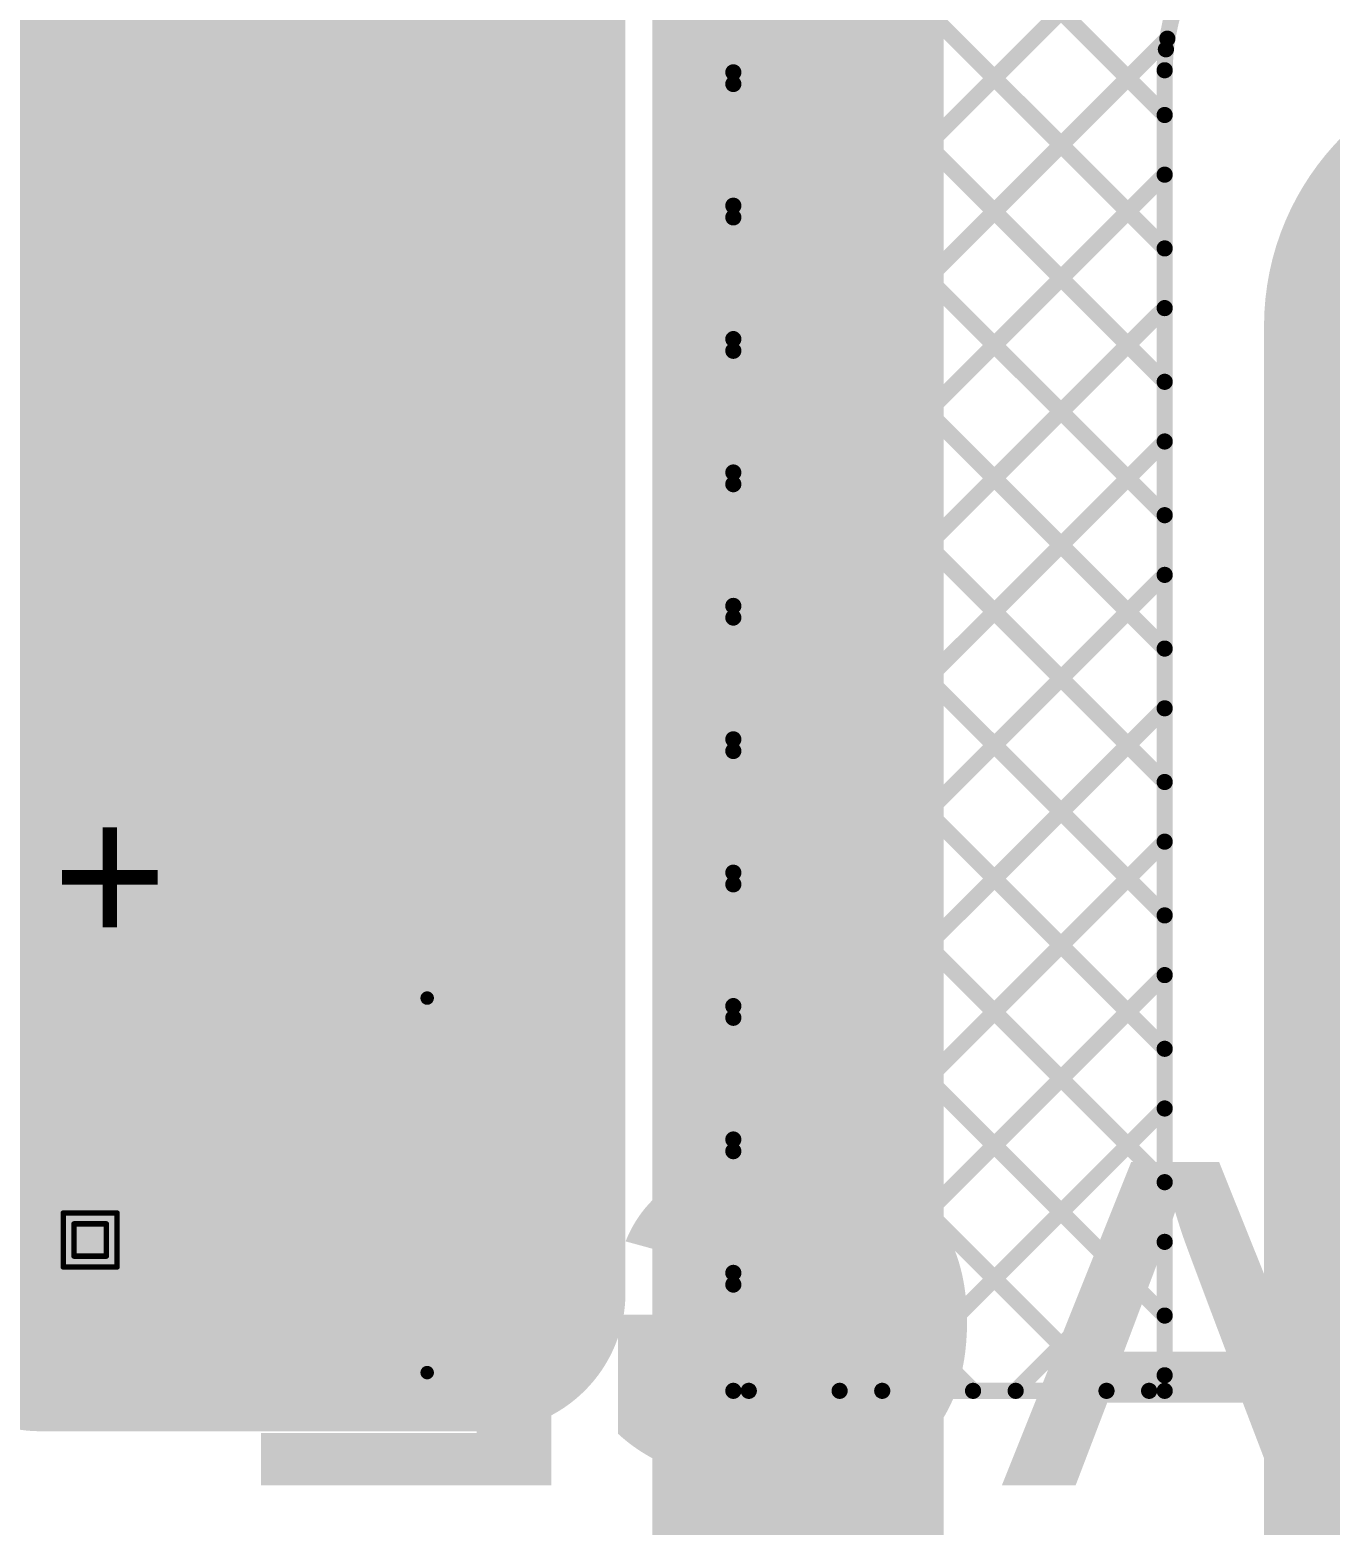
# Model space of a CAD drawing. Header units: inches. Extents: x -38 to 276, y -7 to 269.
# Drawn here: x 47.98 to 60.23, y 19.18 to 33.27 of the extents above; entities that cross this region are included whole.
import ezdxf

# ---------------------------------------------------------------- set-up
doc = ezdxf.new("R2010")
doc.units = ezdxf.units.IN
for name, color, linetype in [('Bottom Layer', 5, 'Continuous'), ('Bottom Overlay', 54, 'Continuous'), ('Bottom Solder', 6, 'Continuous'), ('Drill Drawing', 1, 'Continuous'), ('Multi-Layer', 9, 'Continuous'), ('Pad Holes', 156, 'Continuous'), ('Top Layer', 1, 'Continuous'), ('Top Overlay', 2, 'Continuous'), ('Top Solder', 216, 'Continuous')]:
    doc.layers.add(name, color=color, linetype=linetype)
doc.styles.add('Arial', font='', dxfattribs={"height": 0.2})
doc.styles.add('Arial Black', font='', dxfattribs={"height": 0.2})
doc.styles.get('Arial').set_extended_font_data('Arial')
doc.styles.get('Arial Black').set_extended_font_data('Arial Black')

# ---------------------------------------------------------------- blocks, each defined once
blk = doc.blocks.new('760801401_89')
at = {"layer": 'Top Overlay'}
blk.add_lwpolyline([(4.55000106, -1.49999954, 0.1999996, 0.1999996, 1), (-48.44999962, -1.49999954, 0.1999996, 0.1999996, 1)], format="xyseb", close=True, dxfattribs=at)
blk = doc.blocks.new('GBU_109')
at = {"layer": 'Bottom Layer'}
h = blk.add_hatch(color=5, dxfattribs=at)
edge = h.paths.add_edge_path()
edge.add_arc((-6.820029539999999, 1.478474587202072e-16), 0.700024, 270, 450)
edge.add_line((-6.820029539999999, 0.7000240000000001), (-8.41997554, 0.7000239999999999))
edge.add_arc((-8.41997554, -1.478474587202072e-16), 0.700024, 90, 270)
edge.add_line((-8.41997554, -0.7000240000000001), (-6.820029539999999, -0.7000239999999999))
at = {"layer": 'Bottom Solder'}
h = blk.add_hatch(color=6, dxfattribs=at)
edge = h.paths.add_edge_path()
edge.add_arc((-6.820029539999999, 1.478474587202072e-16), 0.7508239999999999, 270, 450)
edge.add_line((-6.820029539999999, 0.7508240000000002), (-8.41997554, 0.7508239999999997))
edge.add_arc((-8.41997554, -1.478474587202072e-16), 0.7508239999999999, 90, 270)
edge.add_line((-8.41997554, -0.7508240000000002), (-6.820029539999999, -0.7508239999999997))
at = {"layer": 'Multi-Layer'}
h = blk.add_hatch(color=9, dxfattribs=at)
edge = h.paths.add_edge_path()
edge.add_arc((-6.820029539999999, 1.478474587202072e-16), 0.700024, 270, 450)
edge.add_line((-6.820029539999999, 0.7000240000000001), (-8.41997554, 0.7000239999999999))
edge.add_arc((-8.41997554, -1.478474587202072e-16), 0.700024, 90, 270)
edge.add_line((-8.41997554, -0.7000240000000001), (-6.820029539999999, -0.7000239999999999))
at = {"layer": 'Pad Holes'}
h = blk.add_hatch(color=7, dxfattribs=at)
edge = h.paths.add_edge_path()
edge.add_arc((-6.869940539999999, 7.39237293601036e-17), 0.350012, 270, 450)
edge.add_line((-6.869940539999999, 0.350012), (-8.37006454, 0.3500119999999999))
edge.add_arc((-8.37006454, -7.39237293601036e-17), 0.350012, 90, 270)
edge.add_line((-8.37006454, -0.350012), (-6.869940539999999, -0.3500119999999999))
at = {"layer": 'Top Layer'}
h = blk.add_hatch(color=1, dxfattribs=at)
edge = h.paths.add_edge_path()
edge.add_arc((-6.820029539999999, 1.478474587202072e-16), 0.700024, 270, 450)
edge.add_line((-6.820029539999999, 0.7000240000000001), (-8.41997554, 0.7000239999999999))
edge.add_arc((-8.41997554, -1.478474587202072e-16), 0.700024, 90, 270)
edge.add_line((-8.41997554, -0.7000240000000001), (-6.820029539999999, -0.7000239999999999))
at = {"layer": 'Top Solder'}
h = blk.add_hatch(color=216, dxfattribs=at)
edge = h.paths.add_edge_path()
edge.add_arc((-6.820029539999999, 1.478474587202072e-16), 0.7508239999999999, 270, 450)
edge.add_line((-6.820029539999999, 0.7508240000000002), (-8.41997554, 0.7508239999999997))
edge.add_arc((-8.41997554, -1.478474587202072e-16), 0.7508239999999999, 90, 270)
edge.add_line((-8.41997554, -0.7508240000000002), (-6.820029539999999, -0.7508239999999997))
at = {"layer": 'Top Overlay'}
for points in [[(10.79500254, 1.249934, 0.127, 0.127, 0), (-10.795254, 1.24993146, 0.127, 0.127, 0)], [(-10.795254, 1.249934, 0.127, 0.127, 0), (-10.795254, -2.280158, 0.127, 0.127, 0)], [(10.79500254, -2.280158, 0.127, 0.127, 0), (-10.795254, -2.28016054, 0.127, 0.127, 0)]]:
    blk.add_lwpolyline(points, format="xyseb", dxfattribs=at)
for points in [[(-10.827004, 1.249934, 0.0635, 0.0635, 1), (-10.763504, 1.249934, 0.0635, 0.0635, 1)], [(-10.827004, 1.24993146, 0.0635, 0.0635, 1), (-10.763504, 1.24993146, 0.0635, 0.0635, 1)], [(-10.827004, -2.280158, 0.0635, 0.0635, 1), (-10.763504, -2.280158, 0.0635, 0.0635, 1)], [(-10.827004, -2.28016054, 0.0635, 0.0635, 1), (-10.763504, -2.28016054, 0.0635, 0.0635, 1)]]:
    blk.add_lwpolyline(points, format="xyseb", close=True, dxfattribs=at)
at = {"layer": 'Top Overlay', "style": 'Arial'}
blk.add_text('+', height=1.3283819, rotation=180, dxfattribs=at).set_placement((-7.264397459999999, -2.77587456))

msp = doc.modelspace()

# ---------------------------------------------------------------- hatches: boundary and pattern name
at = {"layer": 'Bottom Layer'}
h = msp.add_hatch(color=5, dxfattribs=at)
edge = h.paths.add_edge_path()
edge.add_line((53.84800254, 16.36586262), (53.84799745999999, 33.75660508))
edge.add_arc((57.57054333635768, 33.75659938364454), 3.722545876362044, 89.99989220303547, 179.9999123242165, ccw=False)
edge.add_line((57.57055034, 37.47914526), (112.81266744, 37.47914271999999))
edge.add_arc((112.8127062838014, 32.79723766355596), 4.681905056605173, -0.0007551100022737955, 90.00047535903758, ccw=False)
edge.add_line((117.49461134, 32.79717596), (117.49461388, 17.59929932))
edge.add_line((117.49461388, 17.59929932), (117.49461388, -0.8693988200000007))
edge.add_line((117.49461388, -0.86939882), (117.4946215, -1.1671554))
edge.add_line((117.4946215, -1.1671554), (117.41690004, -1.75757332))
edge.add_line((117.41690004, -1.75757332), (117.26277538, -2.33279696))
edge.add_line((117.26277538, -2.33279696), (117.03488658, -2.88298128))
edge.add_line((117.03488658, -2.88298128), (116.73713254, -3.3987105))
edge.add_line((116.73713254, -3.3987105), (116.3746085, -3.871163199999999))
edge.add_line((116.3746085, -3.871163199999999), (115.95351714, -4.29225202))
edge.add_line((115.95351714, -4.29225202), (115.4810619, -4.65477352))
edge.add_line((115.4810619, -4.65477352), (114.96533014, -4.95252502))
edge.add_line((114.96533014, -4.95252502), (114.41514328, -5.18040874))
edge.add_line((114.41514328, -5.18040874), (113.83991964, -5.33452832))
edge.add_line((113.83991964, -5.33452832), (113.24950172, -5.4122447))
edge.add_line((113.24950172, -5.4122447), (112.95175022, -5.41223708))
edge.add_line((112.95175022, -5.41223708), (106.8809394, -5.412234539999999))
edge.add_line((106.8809394, -5.412234539999999), (106.71104896, -5.41223708))
edge.add_line((106.71104896, -5.41223708), (106.3777908, -5.34595324))
edge.add_line((106.3777908, -5.34595324), (106.06386966, -5.21592556))
edge.add_line((106.06386966, -5.21592556), (105.781348, -5.02715276))
edge.add_line((105.781348, -5.02715276), (105.54108178, -4.786886539999999))
edge.add_line((105.54108178, -4.786886539999999), (105.35230898, -4.50436488))
edge.add_line((105.35230898, -4.50436488), (105.2222813, -4.190443739999999))
edge.add_line((105.2222813, -4.190443739999999), (105.15599746, -3.85718558))
edge.add_line((105.15599746, -3.85718558), (105.156, -3.68729514))
edge.add_line((105.156, -3.68729514), (105.15599492, 1.01598222))
edge.add_line((105.15599492, 1.01598222), (105.14988622, 1.14046508))
edge.add_line((105.14988622, 1.14046508), (105.10132142, 1.38465052))
edge.add_line((105.10132142, 1.38465052), (105.0060511, 1.61466784))
edge.add_line((105.0060511, 1.61466784), (104.86773286, 1.82167784))
edge.add_line((104.86773286, 1.82167784), (104.691688, 1.9977227))
edge.add_line((104.691688, 1.9977227), (104.484678, 2.13604094))
edge.add_line((104.484678, 2.13604094), (104.25466068, 2.23131126))
edge.add_line((104.25466068, 2.23131126), (104.01047524, 2.27987606))
edge.add_line((104.01047524, 2.27987606), (103.886, 2.28598476))
edge.add_line((103.886, 2.28598476), (98.05072591999999, 2.28598984))
edge.add_line((98.05072591999999, 2.28598984), (97.91379452, 2.27926138))
edge.add_line((97.91379452, 2.27926138), (97.64519714, 2.22583502))
edge.add_line((97.64519714, 2.22583502), (97.39218519999999, 2.12103208))
edge.add_line((97.39218519999999, 2.12103208), (97.16447928, 1.96888354))
edge.add_line((97.16447928, 1.96888354), (96.97083221999999, 1.77523648))
edge.add_line((96.97083221999999, 1.77523648), (96.81868367999999, 1.54753056))
edge.add_line((96.81868367999999, 1.54753056), (96.71388074, 1.29451862))
edge.add_line((96.71388074, 1.29451862), (96.66045438, 1.02592124))
edge.add_line((96.66045438, 1.02592124), (96.65372846, 0.88899238))
edge.add_line((96.65372846, 0.88899238), (96.65372337999999, -2.73962368))
edge.add_line((96.65372337999999, -2.73962368), (96.65373354, -2.80455878))
edge.add_line((96.65373354, -2.80455878), (96.6284072, -2.9319347))
edge.add_line((96.6284072, -2.9319347), (96.57871463999999, -3.051921759999999))
edge.add_line((96.57871463999999, -3.051921759999999), (96.50656339999999, -3.15990478))
edge.add_line((96.50656339999999, -3.15990478), (96.41473223999999, -3.25173594))
edge.add_line((96.41473223999999, -3.25173594), (96.30674413999999, -3.3238821))
edge.add_line((96.30674413999999, -3.3238821), (96.18675707999999, -3.37357212))
edge.add_line((96.18675707999999, -3.37357212), (96.11673182, -3.38749132))
edge.add_line((96.11673182, -3.38749132), (95.99444606, -3.39888068))
edge.add_line((95.99444606, -3.39888068), (94.33088067999999, -3.39888576))
edge.add_line((94.33088067999999, -3.39888576), (94.2642133, -3.3988883))
edge.add_line((94.2642133, -3.3988883), (94.13343631999999, -3.37287616))
edge.add_line((94.13343631999999, -3.37287616), (94.01024632, -3.32185264))
edge.add_line((94.01024632, -3.32185264), (93.89937785999999, -3.24777354))
edge.add_line((93.89937785999999, -3.24777354), (93.80509306, -3.15348874))
edge.add_line((93.80509306, -3.15348874), (93.73101396, -3.04262028))
edge.add_line((93.73101396, -3.04262028), (93.67999044, -2.91943028))
edge.add_line((93.67999044, -2.91943028), (93.6539783, -2.7886533))
edge.add_line((93.6539783, -2.7886533), (93.65398083999999, -2.72198592))
edge.add_line((93.65398083999999, -2.72198592), (93.65398337999999, 6.976996460000001))
edge.add_line((93.65398337999999, 6.97699646), (93.64966283999999, 7.06491602))
edge.add_line((93.64966283999999, 7.06491602), (93.6153576, 7.23737694))
edge.add_line((93.6153576, 7.23737694), (93.54806538, 7.399832799999999))
edge.add_line((93.54806538, 7.399832799999999), (93.45037443999999, 7.546040280000001))
edge.add_line((93.45037443999999, 7.546040280000001), (93.32603635999999, 7.67037836))
edge.add_line((93.32603635999999, 7.67037836), (93.17982887999999, 7.768069299999999))
edge.add_line((93.17982887999999, 7.768069299999999), (93.01737302, 7.835361519999999))
edge.add_line((93.01737302, 7.835361519999999), (92.84491209999999, 7.869666759999999))
edge.add_line((92.84491209999999, 7.869666759999999), (92.75699253999998, 7.8739873))
edge.add_line((92.75699253999998, 7.8739873), (88.56307916, 7.8739873))
edge.add_line((88.56307916, 7.8739873), (88.40040232, 7.906344359999999))
edge.add_line((88.40040232, 7.906344359999999), (88.24716665999999, 7.96981642))
edge.add_line((88.24716665999999, 7.96981642), (88.10925735999999, 8.06196508))
edge.add_line((88.10925735999999, 8.06196508), (87.9919754, 8.17924704))
edge.add_line((87.9919754, 8.17924704), (87.89982674, 8.317156339999999))
edge.add_line((87.89982674, 8.317156339999999), (87.83635467999999, 8.470392))
edge.add_line((87.83635467999999, 8.470392), (87.80399762, 8.633068839999998))
edge.add_line((87.80399762, 8.633068839999998), (87.80399762, 11.09599508))
edge.add_arc((88.78492963616281, 11.09601360394627), 0.980932016337717, 89.99862131092863, 180.0010819750232, ccw=False)
edge.add_line((88.78495324, 12.07694562), (95.2460249, 12.07694562))
edge.add_arc((95.25472261112463, 10.67795864558026), 1.399014011643525, 0.34892768309782696, 90.35621183565632, ccw=False)
edge.add_line((96.65371067999999, 10.6864785), (96.6537183, 6.810697579999999))
edge.add_line((96.6537183, 6.810697579999999), (96.65960347999999, 6.69085276))
edge.add_line((96.65960347999999, 6.69085276), (96.70635979999999, 6.455765599999999))
edge.add_line((96.70635979999999, 6.455765599999999), (96.79808428, 6.2343157))
edge.add_line((96.79808428, 6.2343157), (96.93124886, 6.03501968))
edge.add_line((96.93124886, 6.03501968), (97.10073797999999, 5.86553056))
edge.add_line((97.10073797999999, 5.86553056), (97.300034, 5.732365979999999))
edge.add_line((97.300034, 5.732365979999999), (97.52148389999999, 5.6406415))
edge.add_line((97.52148389999999, 5.6406415), (97.75657106, 5.59388518))
edge.add_line((97.75657106, 5.59388518), (97.87641588, 5.588))
edge.add_line((97.87641588, 5.588), (114.0573538, 5.588))
edge.add_line((114.0573538, 5.588), (114.16578386, 5.59332638))
edge.add_line((114.16578386, 5.59332638), (114.37847838, 5.63563262))
edge.add_line((114.37847838, 5.63563262), (114.57883358, 5.71862204))
edge.add_line((114.57883358, 5.71862204), (114.75914818, 5.8391044))
edge.add_line((114.75914818, 5.8391044), (114.91249306, 5.99244928))
edge.add_line((114.91249306, 5.99244928), (115.03297542, 6.17276388))
edge.add_line((115.03297542, 6.17276388), (115.11596484, 6.37311908))
edge.add_line((115.11596484, 6.37311908), (115.15827108, 6.5858136))
edge.add_line((115.15827108, 6.5858136), (115.1636, 6.694246199999999))
edge.add_line((115.1636, 6.694246199999999), (115.16359746, 32.45633082))
edge.add_arc((112.6236304800542, 32.45636384002245), 2.539966980160432, 359.9992551446769, 450.0006875595152)
edge.add_line((112.6236, 34.99633082), (58.16112573999999, 34.99632574))
edge.add_arc((58.16107314409156, 33.42644751590844), 1.569878224972626, 89.9980804093428, 180.0019195906572)
edge.add_line((56.59119492, 33.42639492), (56.59119746, 15.29079746))
edge.add_line((56.59119746, 15.29079746), (56.59119492, 9.90599746))
edge.add_line((56.59119492, 9.90599746), (56.59120507999999, 9.65582778))
edge.add_line((56.59120507999999, 9.65582778), (56.49360304, 9.16509978))
edge.add_line((56.49360304, 9.16509978), (56.30214037999999, 8.7028401))
edge.add_line((56.30214037999999, 8.7028401), (56.02416786, 8.286821119999999))
edge.add_line((56.02416786, 8.286821119999999), (55.67037379999999, 7.93302706))
edge.add_line((55.67037379999999, 7.93302706), (55.25435482, 7.655054539999999))
edge.add_line((55.25435482, 7.655054539999999), (54.79209513999999, 7.463591879999999))
edge.add_line((54.79209513999999, 7.463591879999999), (54.30136714, 7.36598984))
edge.add_line((54.30136714, 7.36598984), (54.05119745999999, 7.365999999999999))
edge.add_line((54.05119745999999, 7.365999999999999), (37.42166251999999, 7.366002539999999))
edge.add_arc((37.42164474004358, 8.151020020105218), 0.7850174803065675, 179.9985169193802, 270.00129769908085, ccw=False)
edge.add_line((36.63662726, 8.15104034), (36.6366298, 8.81328438))
edge.add_arc((37.42451673568044, 8.813302904177245), 0.787886935898213, 89.99920702900329, 180.0013470932526, ccw=False)
edge.add_line((37.42452763999999, 9.60118984), (38.2633093, 9.60119492))
edge.add_line((38.2633093, 9.60119492), (52.3807182, 9.6012))
edge.add_line((52.3807182, 9.6012), (52.52453554, 9.60826374))
edge.add_line((52.52453554, 9.60826374), (52.80664571999999, 9.664379959999998))
edge.add_line((52.80664571999999, 9.664379959999998), (53.07238813999999, 9.7744534))
edge.add_line((53.07238813999999, 9.7744534), (53.31154945999999, 9.9342575))
edge.add_line((53.31154945999999, 9.9342575), (53.51493996, 10.137648))
edge.add_line((53.51493996, 10.137648), (53.67474405999999, 10.37680932))
edge.add_line((53.67474405999999, 10.37680932), (53.7848175, 10.64255174))
edge.add_line((53.7848175, 10.64255174), (53.84093372, 10.92466192))
edge.add_line((53.84093372, 10.92466192), (53.848, 11.0684818))
edge.add_line((53.848, 11.0684818), (53.84800254, 16.36586262))
at = {"layer": 'Top Layer'}
h = msp.add_hatch(color=1, dxfattribs=at)
edge = h.paths.add_edge_path()
edge.add_arc((52.28648165999999, 21.37351834), 1.30751834, 270, 360)
edge.add_line((53.59399999999999, 21.37351834), (53.59399999999999, 37.3867299))
edge.add_arc((57.29434161702446, 37.44765854002107), 3.700843198766737, 90.9434763813315, 180.9433287111671, ccw=False)
edge.add_line((57.23340344, 41.148), (67.15917734, 41.148))
edge.add_arc((67.15921872412187, 43.07678127577582), 1.928781276219793, 269.9987706560866, 360.001078442045)
edge.add_line((69.08800000000001, 43.07681758), (69.08800000000001, 49.784))
edge.add_arc((67.31000508, 49.78400508), 1.777994920007256, 359.9998362973051, 450.0001637026952)
edge.add_line((67.30999999999999, 51.56199999999999), (48.51399746, 51.56199492))
edge.add_arc((48.51397788397956, 49.82034665604713), 1.74164826406288, 89.99935599892692, 180.0005604424386)
edge.add_line((46.77232962, 49.82032962), (46.77232962, 21.37479596))
edge.add_arc((48.08109510397581, 21.37476548164683), 1.308765484330706, 179.9986657036543, 270.0036693391614)
edge.add_line((48.08117892, 20.066), (52.28648165999999, 20.066))
h = msp.add_hatch(color=1, dxfattribs=at)
edge = h.paths.add_edge_path()
edge.add_arc((62.15000375210857, 30.47999640789142), 2.540003592111119, 90.00008102849182, 179.9999189715078, ccw=False)
edge.add_line((62.15000016, 33.02), (92.70998983999998, 33.02))
edge.add_arc((92.70998804394722, 30.47999820394724), 2.540001796053391, 4.0514240083666664e-05, 89.9999594857598, ccw=False)
edge.add_line((95.24998984, 30.48), (95.24999238, 21.97099746))
edge.add_line((95.24999238, 21.97099746), (95.24998984, 16.25598984))
edge.add_arc((93.39438447602117, 16.25598296396766), 1.855605363991552, -90.00029073976839, 0.0002123121868180533, ccw=False)
edge.add_line((93.39437505999999, 14.4003776), (87.75554965999999, 14.4003776))
edge.add_arc((87.75554965999999, 12.41677476), 1.98360284, 90, 180)
edge.add_line((85.77194682, 12.41677476), (85.77194174, 3.8835076))
edge.add_arc((84.04744101603619, 3.883500723963807), 1.724500723977516, -90.00022845328408, 0.00022845328402354426, ccw=False)
edge.add_line((84.04743414, 2.159), (77.89783505999999, 2.159))
edge.add_arc((77.89783505999999, 4.063857759999999), 1.904857759999999, 180, 270, ccw=False)
edge.add_line((75.99297729999999, 4.06385776), (75.99296206, 18.49499984))
edge.add_arc((74.42203630678043, 18.4950742452803), 1.570925754981626, 359.9972862444181, 450.0010462820671)
edge.add_line((74.42200762, 20.066), (68.07198475999999, 20.06598476))
edge.add_arc((68.07197788396631, 18.58898925603367), 1.476995503982331, 89.99973326411042, 180.0002667358893)
edge.add_line((66.59498237999999, 18.58898238), (66.5949646, 15.40604742))
edge.add_arc((65.18892653606277, 15.40603800396855), 1.406038063968752, -89.9999696847014, 0.00038370146262423077, ccw=False)
edge.add_line((65.18892728, 13.99999994), (60.87920006, 13.99999994))
edge.add_arc((60.87920006, 15.26919984), 1.2691999, 180, 270, ccw=False)
edge.add_line((59.61000016, 15.26919984), (59.61000016, 30.48))

# ---------------------------------------------------------------- linework, layer by layer
at = {"layer": 'Drill Drawing'}
for points in [[(48.29631183999999, 22.122511, 0.0508, 0.0508, 0), (48.80431184, 22.122511, 0.0508, 0.0508, 0)], [(48.29631183999999, 21.614511, 0.0508, 0.0508, 0), (48.29631183999999, 22.122511, 0.0508, 0.0508, 0)], [(48.80431184, 21.614511, 0.0508, 0.0508, 0), (48.80431184, 22.122511, 0.0508, 0.0508, 0)], [(48.39791184, 22.020911, 0.0508, 0.0508, 0), (48.70271184, 22.020911, 0.0508, 0.0508, 0)], [(48.39791184, 21.716111, 0.0508, 0.0508, 0), (48.39791184, 22.020911, 0.0508, 0.0508, 0)], [(48.70271184, 21.716111, 0.0508, 0.0508, 0), (48.70271184, 22.020911, 0.0508, 0.0508, 0)], [(48.39791184, 21.716111, 0.0508, 0.0508, 0), (48.70271184, 21.716111, 0.0508, 0.0508, 0)], [(48.29631183999999, 21.614511, 0.0508, 0.0508, 0), (48.80431184, 21.614511, 0.0508, 0.0508, 0)]]:
    msp.add_lwpolyline(points, format="xyseb", dxfattribs=at)
for points in [[(48.28361184, 22.122511, 0.0254, 0.0254, 1), (48.30901184, 22.122511, 0.0254, 0.0254, 1)], [(48.28361184, 22.122511, 0.0254, 0.0254, 1), (48.30901184, 22.122511, 0.0254, 0.0254, 1)], [(48.79161183999999, 22.122511, 0.0254, 0.0254, 1), (48.81701183999999, 22.122511, 0.0254, 0.0254, 1)], [(48.79161183999999, 22.122511, 0.0254, 0.0254, 1), (48.81701183999999, 22.122511, 0.0254, 0.0254, 1)], [(48.38521184, 22.020911, 0.0254, 0.0254, 1), (48.41061183999999, 22.020911, 0.0254, 0.0254, 1)], [(48.38521184, 22.020911, 0.0254, 0.0254, 1), (48.41061183999999, 22.020911, 0.0254, 0.0254, 1)], [(48.69001184, 22.020911, 0.0254, 0.0254, 1), (48.71541183999999, 22.020911, 0.0254, 0.0254, 1)], [(48.69001184, 22.020911, 0.0254, 0.0254, 1), (48.71541183999999, 22.020911, 0.0254, 0.0254, 1)], [(48.38521184, 21.716111, 0.0254, 0.0254, 1), (48.41061183999999, 21.716111, 0.0254, 0.0254, 1)], [(48.38521184, 21.716111, 0.0254, 0.0254, 1), (48.41061183999999, 21.716111, 0.0254, 0.0254, 1)], [(48.69001184, 21.716111, 0.0254, 0.0254, 1), (48.71541183999999, 21.716111, 0.0254, 0.0254, 1)], [(48.69001184, 21.716111, 0.0254, 0.0254, 1), (48.71541183999999, 21.716111, 0.0254, 0.0254, 1)], [(48.28361184, 21.614511, 0.0254, 0.0254, 1), (48.30901184, 21.614511, 0.0254, 0.0254, 1)], [(48.28361184, 21.614511, 0.0254, 0.0254, 1), (48.30901184, 21.614511, 0.0254, 0.0254, 1)], [(48.79161183999999, 21.614511, 0.0254, 0.0254, 1), (48.81701183999999, 21.614511, 0.0254, 0.0254, 1)], [(48.79161183999999, 21.614511, 0.0254, 0.0254, 1), (48.81701183999999, 21.614511, 0.0254, 0.0254, 1)]]:
    msp.add_lwpolyline(points, format="xyseb", close=True, dxfattribs=at)
at = {"layer": 'Top Overlay'}
for points in [[(54.60999999999999, 30.35924332, 0.1524, 0.1524, 0), (63.74775668, 39.49699999999999, 0.1524, 0.1524, 0)], [(54.60999999999999, 31.61647982, 0.1524, 0.1524, 0), (62.49052018, 39.49699999999999, 0.1524, 0.1524, 0)], [(54.60999999999999, 32.87371632, 0.1524, 0.1524, 0), (61.23328368, 39.49699999999999, 0.1524, 0.1524, 0)], [(54.87322527999999, 36.27214234, 0.1524, 0.1524, 0), (58.67399746, 32.47137016, 0.1524, 0.1524, 0)], [(54.64069843999999, 35.24743268, 0.1524, 0.1524, 0), (58.67399746, 31.21413366, 0.1524, 0.1524, 0)], [(54.60999999999999, 20.447, 0.1524, 0.1524, 0), (54.60999999999999, 34.70591738, 0.1524, 0.1524, 0)], [(54.60999999999999, 20.447, 0.1524, 0.1524, 0), (54.60999999999999, 34.70591738, 0.1524, 0.1524, 0)], [(54.60999999999999, 34.02089461999999, 0.1524, 0.1524, 0), (58.67399746, 29.95689716, 0.1524, 0.1524, 0)], [(58.68543508, 33.09034784, 0.1524, 0.1524, -0.04912625353224621), (58.76587687999999, 33.47695362, 0.1524, 0.1524, 0)], [(54.60999999999999, 29.10200682, 0.1524, 0.1524, 0), (58.69878532, 33.19079214, 0.1524, 0.1524, 0)], [(58.674, 32.89308382, 0.1524, 0.1524, -0.02453762512242157), (58.68543508, 33.09034784, 0.1524, 0.1524, 0)], [(54.60999999999999, 32.76365812, 0.1524, 0.1524, 0), (58.67399746, 28.69966066, 0.1524, 0.1524, 0)], [(58.67399746, 32.89299746, 0.1524, 0.1524, 0), (58.674, 20.447, 0.1524, 0.1524, 0)], [(58.674, 20.447, 0.1524, 0.1524, 0), (58.674, 32.89299999999999, 0.1524, 0.1524, 0)], [(54.60999999999999, 27.84477032, 0.1524, 0.1524, 0), (58.67399746, 31.90876778, 0.1524, 0.1524, 0)], [(54.60999999999999, 31.50642162, 0.1524, 0.1524, 0), (58.67399746, 27.44242416, 0.1524, 0.1524, 0)], [(54.60999999999999, 26.58753382, 0.1524, 0.1524, 0), (58.67399746, 30.65153128, 0.1524, 0.1524, 0)], [(54.60999999999999, 30.24918512, 0.1524, 0.1524, 0), (58.674, 26.18518512, 0.1524, 0.1524, 0)], [(54.60999999999999, 25.33029732, 0.1524, 0.1524, 0), (58.67399746, 29.39429478, 0.1524, 0.1524, 0)], [(54.60999999999999, 28.99194862, 0.1524, 0.1524, 0), (58.674, 24.92794862, 0.1524, 0.1524, 0)], [(54.60999999999999, 24.07306082, 0.1524, 0.1524, 0), (58.67399746, 28.13705828, 0.1524, 0.1524, 0)], [(54.60999999999999, 27.73471212, 0.1524, 0.1524, 0), (58.674, 23.67071212, 0.1524, 0.1524, 0)], [(54.60999999999999, 22.81582432, 0.1524, 0.1524, 0), (58.67399746, 26.87982178, 0.1524, 0.1524, 0)], [(54.60999999999999, 26.47747562, 0.1524, 0.1524, 0), (58.674, 22.41347562, 0.1524, 0.1524, 0)], [(54.60999999999999, 21.55858782, 0.1524, 0.1524, 0), (58.674, 25.62258782, 0.1524, 0.1524, 0)], [(54.60999999999999, 25.22023912, 0.1524, 0.1524, 0), (58.674, 21.15623912, 0.1524, 0.1524, 0)], [(54.75564867999999, 20.447, 0.1524, 0.1524, 0), (58.674, 24.36535132, 0.1524, 0.1524, 0)], [(54.75564867999999, 20.447, 0.1524, 0.1524, 0), (58.674, 24.36535132, 0.1524, 0.1524, 0)], [(54.60999999999999, 23.96300262, 0.1524, 0.1524, 0), (58.12600262, 20.447, 0.1524, 0.1524, 0)], [(56.01288518, 20.447, 0.1524, 0.1524, 0), (58.674, 23.10811482, 0.1524, 0.1524, 0)], [(54.60999999999999, 22.70576612, 0.1524, 0.1524, 0), (56.86876612, 20.447, 0.1524, 0.1524, 0)], [(57.27012168, 20.447, 0.1524, 0.1524, 0), (58.674, 21.85087832, 0.1524, 0.1524, 0)], [(54.60999999999999, 21.44852962, 0.1524, 0.1524, 0), (55.61152962, 20.447, 0.1524, 0.1524, 0)], [(58.52735818, 20.447, 0.1524, 0.1524, 0), (58.674, 20.59364182, 0.1524, 0.1524, 0)], [(54.60999999999999, 20.447, 0.1524, 0.1524, 0), (58.674, 20.447, 0.1524, 0.1524, 0)]]:
    msp.add_lwpolyline(points, format="xyseb", dxfattribs=at)
for points in [[(58.66068532, 33.19079214, 0.0762, 0.0762, 1), (58.73688532, 33.19079214, 0.0762, 0.0762, 1)], [(58.64733508, 33.09034784, 0.0762, 0.0762, 1), (58.72353508, 33.09034784, 0.0762, 0.0762, 1)], [(58.64733508, 33.09034784, 0.0762, 0.0762, 1), (58.72353508, 33.09034784, 0.0762, 0.0762, 1)], [(54.57189999999999, 32.87371632, 0.0762, 0.0762, 1), (54.6481, 32.87371632, 0.0762, 0.0762, 1)], [(54.57189999999999, 32.76365812, 0.0762, 0.0762, 1), (54.6481, 32.76365812, 0.0762, 0.0762, 1)], [(58.63589746, 32.89299746, 0.0762, 0.0762, 1), (58.71209746, 32.89299746, 0.0762, 0.0762, 1)], [(58.6359, 32.89308382, 0.0762, 0.0762, 1), (58.7121, 32.89308382, 0.0762, 0.0762, 1)], [(58.6359, 32.89299999999999, 0.0762, 0.0762, 1), (58.7121, 32.89299999999999, 0.0762, 0.0762, 1)], [(58.63589746, 32.47137016, 0.0762, 0.0762, 1), (58.71209746, 32.47137016, 0.0762, 0.0762, 1)], [(58.63589746, 31.90876778, 0.0762, 0.0762, 1), (58.71209746, 31.90876778, 0.0762, 0.0762, 1)], [(54.57189999999999, 31.61647982, 0.0762, 0.0762, 1), (54.6481, 31.61647982, 0.0762, 0.0762, 1)], [(54.57189999999999, 31.50642162, 0.0762, 0.0762, 1), (54.6481, 31.50642162, 0.0762, 0.0762, 1)], [(58.63589746, 31.21413366, 0.0762, 0.0762, 1), (58.71209746, 31.21413366, 0.0762, 0.0762, 1)], [(58.63589746, 30.65153128, 0.0762, 0.0762, 1), (58.71209746, 30.65153128, 0.0762, 0.0762, 1)], [(54.57189999999999, 30.35924332, 0.0762, 0.0762, 1), (54.6481, 30.35924332, 0.0762, 0.0762, 1)], [(54.57189999999999, 30.24918512, 0.0762, 0.0762, 1), (54.6481, 30.24918512, 0.0762, 0.0762, 1)], [(58.63589746, 29.95689716, 0.0762, 0.0762, 1), (58.71209746, 29.95689716, 0.0762, 0.0762, 1)], [(58.63589746, 29.39429478, 0.0762, 0.0762, 1), (58.71209746, 29.39429478, 0.0762, 0.0762, 1)], [(54.57189999999999, 29.10200682, 0.0762, 0.0762, 1), (54.6481, 29.10200682, 0.0762, 0.0762, 1)], [(54.57189999999999, 28.99194862, 0.0762, 0.0762, 1), (54.6481, 28.99194862, 0.0762, 0.0762, 1)], [(58.63589746, 28.69966066, 0.0762, 0.0762, 1), (58.71209746, 28.69966066, 0.0762, 0.0762, 1)], [(58.63589746, 28.13705828, 0.0762, 0.0762, 1), (58.71209746, 28.13705828, 0.0762, 0.0762, 1)], [(54.57189999999999, 27.84477032, 0.0762, 0.0762, 1), (54.6481, 27.84477032, 0.0762, 0.0762, 1)], [(54.57189999999999, 27.73471212, 0.0762, 0.0762, 1), (54.6481, 27.73471212, 0.0762, 0.0762, 1)], [(58.63589746, 27.44242416, 0.0762, 0.0762, 1), (58.71209746, 27.44242416, 0.0762, 0.0762, 1)], [(58.63589746, 26.87982178, 0.0762, 0.0762, 1), (58.71209746, 26.87982178, 0.0762, 0.0762, 1)], [(54.57189999999999, 26.58753382, 0.0762, 0.0762, 1), (54.6481, 26.58753382, 0.0762, 0.0762, 1)], [(54.57189999999999, 26.47747562, 0.0762, 0.0762, 1), (54.6481, 26.47747562, 0.0762, 0.0762, 1)], [(58.6359, 26.18518512, 0.0762, 0.0762, 1), (58.7121, 26.18518512, 0.0762, 0.0762, 1)], [(58.6359, 25.62258782, 0.0762, 0.0762, 1), (58.7121, 25.62258782, 0.0762, 0.0762, 1)], [(54.57189999999999, 25.33029732, 0.0762, 0.0762, 1), (54.6481, 25.33029732, 0.0762, 0.0762, 1)], [(54.57189999999999, 25.22023912, 0.0762, 0.0762, 1), (54.6481, 25.22023912, 0.0762, 0.0762, 1)], [(58.6359, 24.92794862, 0.0762, 0.0762, 1), (58.7121, 24.92794862, 0.0762, 0.0762, 1)], [(58.6359, 24.36535132, 0.0762, 0.0762, 1), (58.7121, 24.36535132, 0.0762, 0.0762, 1)], [(58.6359, 24.36535132, 0.0762, 0.0762, 1), (58.7121, 24.36535132, 0.0762, 0.0762, 1)], [(54.57189999999999, 24.07306082, 0.0762, 0.0762, 1), (54.6481, 24.07306082, 0.0762, 0.0762, 1)], [(54.57189999999999, 23.96300262, 0.0762, 0.0762, 1), (54.6481, 23.96300262, 0.0762, 0.0762, 1)], [(58.6359, 23.67071212, 0.0762, 0.0762, 1), (58.7121, 23.67071212, 0.0762, 0.0762, 1)], [(58.6359, 23.10811482, 0.0762, 0.0762, 1), (58.7121, 23.10811482, 0.0762, 0.0762, 1)], [(54.57189999999999, 22.81582432, 0.0762, 0.0762, 1), (54.6481, 22.81582432, 0.0762, 0.0762, 1)], [(54.57189999999999, 22.70576612, 0.0762, 0.0762, 1), (54.6481, 22.70576612, 0.0762, 0.0762, 1)], [(58.6359, 22.41347562, 0.0762, 0.0762, 1), (58.7121, 22.41347562, 0.0762, 0.0762, 1)], [(58.6359, 21.85087832, 0.0762, 0.0762, 1), (58.7121, 21.85087832, 0.0762, 0.0762, 1)], [(54.57189999999999, 21.55858782, 0.0762, 0.0762, 1), (54.6481, 21.55858782, 0.0762, 0.0762, 1)], [(54.57189999999999, 21.44852962, 0.0762, 0.0762, 1), (54.6481, 21.44852962, 0.0762, 0.0762, 1)], [(58.6359, 21.15623912, 0.0762, 0.0762, 1), (58.7121, 21.15623912, 0.0762, 0.0762, 1)], [(58.6359, 20.59364182, 0.0762, 0.0762, 1), (58.7121, 20.59364182, 0.0762, 0.0762, 1)], [(54.57189999999999, 20.447, 0.0762, 0.0762, 1), (54.6481, 20.447, 0.0762, 0.0762, 1)], [(54.57189999999999, 20.447, 0.0762, 0.0762, 1), (54.6481, 20.447, 0.0762, 0.0762, 1)], [(54.57189999999999, 20.447, 0.0762, 0.0762, 1), (54.6481, 20.447, 0.0762, 0.0762, 1)], [(54.71754867999999, 20.447, 0.0762, 0.0762, 1), (54.79374868, 20.447, 0.0762, 0.0762, 1)], [(54.71754867999999, 20.447, 0.0762, 0.0762, 1), (54.79374868, 20.447, 0.0762, 0.0762, 1)], [(55.57342962, 20.447, 0.0762, 0.0762, 1), (55.64962962, 20.447, 0.0762, 0.0762, 1)], [(55.97478518, 20.447, 0.0762, 0.0762, 1), (56.05098518, 20.447, 0.0762, 0.0762, 1)], [(56.83066612, 20.447, 0.0762, 0.0762, 1), (56.90686612, 20.447, 0.0762, 0.0762, 1)], [(57.23202168, 20.447, 0.0762, 0.0762, 1), (57.30822168, 20.447, 0.0762, 0.0762, 1)], [(58.08790262, 20.447, 0.0762, 0.0762, 1), (58.16410262, 20.447, 0.0762, 0.0762, 1)], [(58.48925818, 20.447, 0.0762, 0.0762, 1), (58.56545818, 20.447, 0.0762, 0.0762, 1)], [(58.6359, 20.447, 0.0762, 0.0762, 1), (58.7121, 20.447, 0.0762, 0.0762, 1)], [(58.6359, 20.447, 0.0762, 0.0762, 1), (58.7121, 20.447, 0.0762, 0.0762, 1)], [(58.6359, 20.447, 0.0762, 0.0762, 1), (58.7121, 20.447, 0.0762, 0.0762, 1)]]:
    msp.add_lwpolyline(points, format="xyseb", close=True, dxfattribs=at)

# ---------------------------------------------------------------- block references
msp.add_blockref('760801401_89', (50.33506316, 55.37187046))
at = {"rotation": 180}
msp.add_blockref('GBU_109', (40.9303093, 21.868511), dxfattribs=at)

# ---------------------------------------------------------------- texts
at = {"layer": 'Bottom Overlay', "style": 'Arial Black', "text_generation_flag": 2}
msp.add_text('HIGH VOLTAGE', height=3.048, rotation=360, dxfattribs=at).set_placement((87.06314311999999, 19.5561712))

doc.saveas('drawing.dxf')
